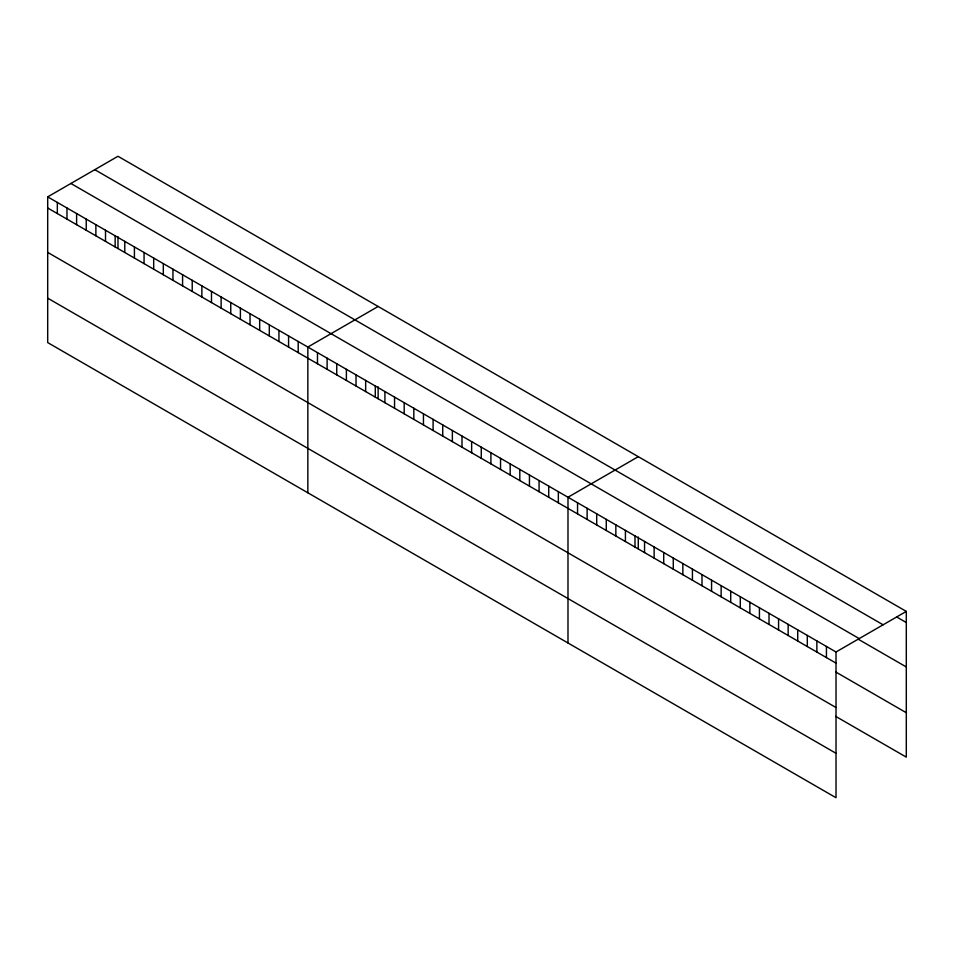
<?xml version="1.0" encoding="UTF-8"?>
<svg xmlns="http://www.w3.org/2000/svg" width="954" height="954" viewBox="0 0 954 954"><rect width="100%" height="100%" fill="white"/><g stroke="black" fill="none" stroke-linecap="round" stroke-linejoin="round"><path stroke-width="1.43" d="M47.7 196.87L836.014 651.987L836.014 797.723L47.7 342.593L47.7 196.87L117.986 156.277L906.3 611.407L906.3 757.13L835.704 716.382M378.13 306.472L307.844 347.053L307.844 492.777M638.274 456.668L567.988 497.249L567.988 642.972M836.014 651.987L906.3 611.407M896.724 617.011L906.3 622.533M94.792 169.681L883.106 624.798M70.894 183.478L859.208 638.596M858.433 639.323L906.3 666.953M47.7 207.996L836.014 663.125M835.704 671.962L906.3 712.721M47.7 252.405L836.014 707.534M47.7 298.173L836.014 753.302M826.438 646.466L826.438 657.592M816.862 640.933L816.862 652.071M807.299 635.412L807.299 646.538M797.723 629.89L797.723 641.016M788.147 624.357L788.147 635.483M778.571 618.836L778.571 629.962M769.007 613.303L769.007 624.429M759.432 607.781L759.432 618.907M749.856 602.248L749.856 613.386M740.292 596.727L740.292 607.853M730.716 591.194L730.716 602.332M721.141 585.673L721.141 596.799M711.565 580.151L711.565 591.277M702.001 574.618L702.001 585.744M692.425 569.097L692.425 580.223M682.849 563.564L682.849 574.69M673.285 558.042L673.285 569.168M663.71 552.509L663.71 563.647M654.134 546.988L654.134 558.114M644.558 541.455L644.558 552.593M638.274 537.054L638.274 548.824M634.994 535.933L634.994 547.059M625.419 530.412L625.419 541.538M615.843 524.879L615.843 536.005M606.279 519.358L606.279 530.484M596.703 513.824L596.703 524.962M587.127 508.303L587.127 519.429M577.552 502.77L577.552 513.908M558.352 491.68L558.352 502.818M548.717 486.123L548.717 497.249M539.082 480.566L539.082 491.692M529.446 474.997L529.446 486.123M519.811 469.44L519.811 480.566M510.175 463.871L510.175 474.997M500.54 458.314L500.54 469.44M490.905 452.745L490.905 463.871M481.269 447.187L481.269 458.314M471.634 441.619L471.634 452.745M461.998 436.061L461.998 447.187M452.363 430.492L452.363 441.63M442.728 424.935L442.728 436.061M433.092 419.366L433.092 430.504M423.457 413.809L423.457 424.935M413.821 408.24L413.821 419.378M404.186 402.683L404.186 413.809M394.551 397.114L394.551 408.252M384.927 391.557L384.927 402.683M378.13 386.859L378.13 398.629M375.292 386L375.292 397.126M365.656 380.431L365.656 391.557M356.021 374.874L356.021 386M346.385 369.305L346.385 380.431M336.75 363.748L336.75 374.874M327.115 358.179L327.115 369.305M317.479 352.622L317.479 363.748M298.208 341.496L298.208 352.622M288.573 335.927L288.573 347.065M278.938 330.37L278.938 341.496M269.302 324.801L269.302 335.939M259.667 319.244L259.667 330.37M250.031 313.675L250.031 324.813M240.396 308.118L240.396 319.244M230.761 302.549L230.761 313.687M221.125 296.992L221.125 308.118M211.49 291.435L211.49 302.561M201.854 285.866L201.854 296.992M192.219 280.309L192.219 291.435M182.584 274.74L182.584 285.866M172.948 269.183L172.948 280.309M163.313 263.614L163.313 274.74M153.689 258.057L153.689 269.183M144.054 252.488L144.054 263.614M134.419 246.931L134.419 258.057M124.783 241.362L124.783 252.5M117.986 236.675L117.986 248.434M115.148 235.805L115.148 246.931M105.512 230.236L105.512 241.374M95.877 224.679L95.877 235.805M86.242 219.11L86.242 230.248M76.606 213.553L76.606 224.679M66.971 207.984L66.971 219.122M57.335 202.427L57.335 213.553"/></g></svg>
